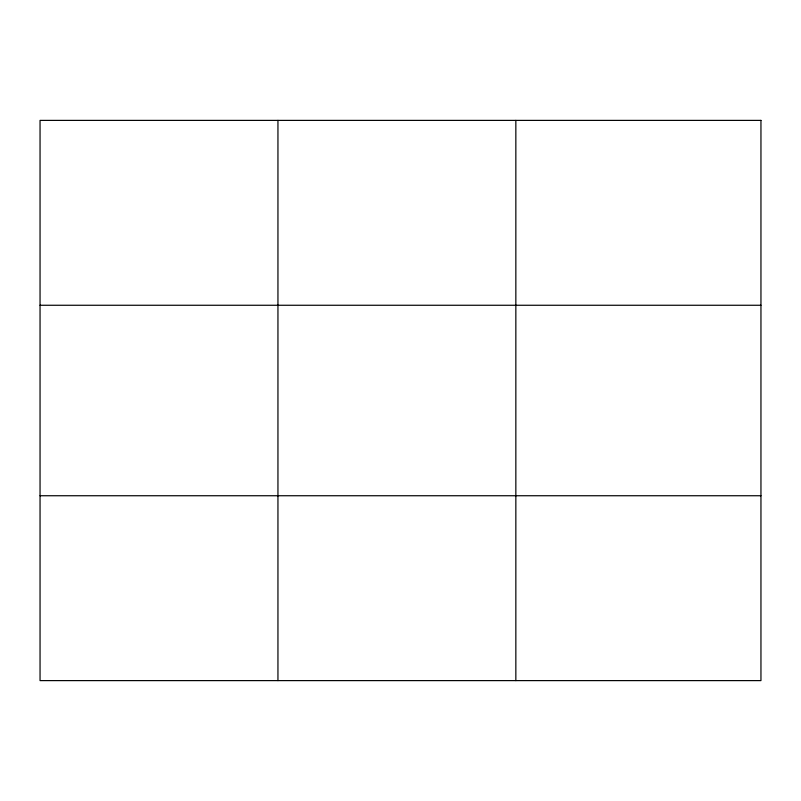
<?xml version="1.0" encoding="UTF-8"?>
<svg xmlns="http://www.w3.org/2000/svg" width="801" height="801" viewBox="0 0 801 801"><rect width="100%" height="100%" fill="white"/><g stroke="black" fill="none" stroke-linecap="round" stroke-linejoin="round"><path stroke-width="1.2" d="M277.947 680.61L277.947 120.39M515.844 680.61L515.844 120.39M40.05 305.261L760.95 305.261M40.05 495.739L760.95 495.739M760.95 120.39L760.95 680.61L40.05 680.61L40.05 120.39L760.95 120.39"/></g></svg>
